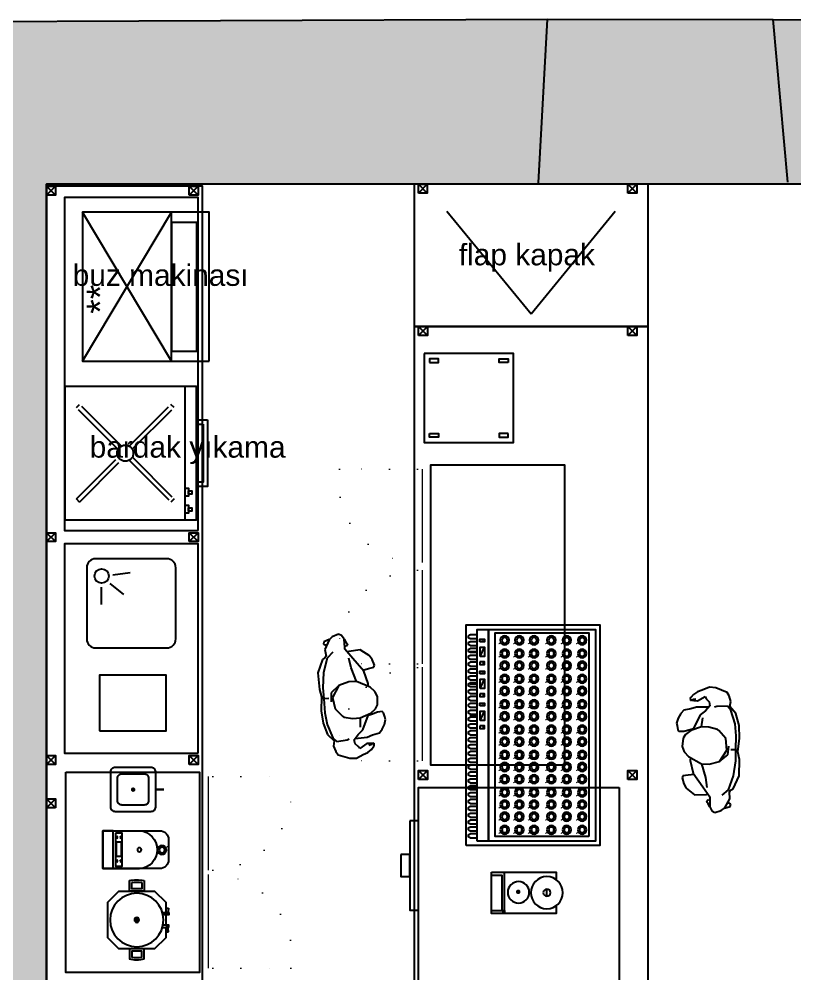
# Model space of a CAD drawing. Header units: centimetres. Extents: x -170347 to -168367, y -82915 to -78980.
# Drawn here: x -169852.7 to -169504.4, y -79790.5 to -79361.8 of the extents above; entities that cross this region are included whole.
import ezdxf

# ---------------------------------------------------------------- set-up
doc = ezdxf.new("R2010")
doc.units = ezdxf.units.CM
doc.header["$LTSCALE"] = 50
doc.linetypes.add('DASHED', pattern=[0.75, 0.5, -0.25])
doc.linetypes.add('DOT', pattern=[0.25, 0, -0.25])
doc.layers.get('0').update_dxf_attribs({"color": 161, "lineweight": 35})
for name, color, linetype in [('-DWG_ANA', 7, 'Continuous'), ('002 Çizgi', 7, 'Continuous'), ('14.022_PLAN_+51.00$0$YPM_DVR_GB 20cm', 56, 'Continuous'), ('GF$0$WALL_SECTION', 1, 'Continuous'), ('Kıtc-002 Çizgi', 7, 'Continuous'), ('Kıtc-006 Yazı 001', 1, 'Continuous'), ('Kıtc-040 Detay', 7, 'Continuous'), ('S2000-002 Çizgi', 7, 'Continuous'), ('wall', 255, 'Continuous')]:
    doc.layers.add(name, color=color, linetype=linetype)
for name, color, linetype, lineweight in [('-DWG_DETAY1', 7, 'Continuous', 9), ('-DWG_DETAY4', 7, 'DOT', 18), ('ARK_AHŞAP', 45, 'Continuous', 15), ('gp_notlar', 6, 'Continuous', 35), ('HATCH DOSEME', 8, 'Continuous', 20), ('tefriş', 45, 'Continuous', 18)]:
    doc.layers.add(name, color=color, linetype=linetype, lineweight=lineweight)
doc.styles.get("Standard").update_dxf_attribs({"font": 'arial.ttf'})

# ---------------------------------------------------------------- blocks, each defined once
blk = doc.blocks.new('A$C14D17327')
at = {"layer": 'Kıtc-002 Çizgi', "color": 1, "elevation": 0}
blk.add_lwpolyline([(0, 4), (4, 4), (4, 0), (0, 0)], close=True, dxfattribs=at)
for points in [[(0, 4), (4, 0)], [(0, 0), (4, 4)]]:
    blk.add_lwpolyline(points, dxfattribs=at)
blk = doc.blocks.new('cfcfcfcfc')
for p, q in [((220719.73, -32186.97), (220720.27, -32185.76)), ((220719.9, -32187.92), (220726.13, -32185.4)), ((220720.27, -32185.76), (220725.95, -32182.87)), ((220725.95, -32182.87), (220733.39, -32182.48)), ((220726.13, -32185.4), (220732.82, -32184.14)), ((220732.82, -32184.14), (220737.82, -32183.94)), ((220733.39, -32182.48), (220736.78, -32182.96)), ((220736.78, -32182.96), (220742.96, -32181.97)), ((220737.82, -32183.94), (220736.78, -32182.96)), ((220737.82, -32183.94), (220744.06, -32183.48)), ((220738.01, -32186.09), (220737.82, -32183.94)), ((220742.96, -32181.97), (220748.54, -32182.02)), ((220744.06, -32183.48), (220749.41, -32183.76)), ((220748.54, -32182.02), (220753.96, -32183.21)), ((220749.41, -32183.76), (220755.68, -32185.37)), ((220753.96, -32183.21), (220757.21, -32185.81)), ((220755.68, -32185.37), (220757.54, -32186.92)), ((220757.21, -32185.81), (220759.54, -32185.27)), ((220759.54, -32185.27), (220762.03, -32185.97)), ((220762.03, -32185.97), (220763.6, -32186.72)), ((220710.72, -32191.49), (220711.86, -32189.91)), ((220711.76, -32190.05), (220712.42, -32187.41)), ((220711.86, -32189.91), (220715.91, -32187.4)), ((220712.42, -32187.41), (220713.48, -32187.12)), ((220713.48, -32187.12), (220713.95, -32187.65)), ((220713.95, -32187.65), (220713.87, -32188.64)), ((220715.91, -32187.4), (220719.01, -32187.54)), ((220717.66, -32190.89), (220719.9, -32187.92)), ((220719.01, -32187.54), (220719.73, -32186.97)), ((220732.82, -32191.37), (220735.63, -32187.55)), ((220732.82, -32191.37), (220737.74, -32187.9)), ((220735.63, -32187.55), (220739.53, -32186.9)), ((220737.74, -32187.9), (220743.03, -32188.23)), ((220743.03, -32188.23), (220746.69, -32191.13)), ((220757.54, -32186.92), (220757.57, -32191.65)), ((220763.6, -32186.72), (220765.87, -32191.71)), ((220710.04, -32194.43), (220710.72, -32191.49)), ((220710.72, -32195.72), (220710.04, -32194.43)), ((220731.79, -32196.08), (220732.82, -32191.37)), ((220746.69, -32191.13), (220747.21, -32191.69)), ((220747.21, -32191.69), (220748.4, -32195.57)), ((220757.57, -32191.65), (220757.22, -32192.69)), ((220765.87, -32191.71), (220766.29, -32194.64)), ((220712.55, -32196.65), (220710.72, -32195.72)), ((220716.24, -32196.41), (220712.55, -32196.65)), ((220712.55, -32196.65), (220713.95, -32197.3)), ((220713.95, -32197.3), (220715.1, -32198.01)), ((220715.1, -32198.01), (220715.89, -32197.13)), ((220715.89, -32197.13), (220715.25, -32196.46)), ((220717.13, -32196.35), (220716.24, -32196.41)), ((220721.71, -32199.36), (220717.13, -32196.35)), ((220718.27, -32203.17), (220718.29, -32197.97)), ((220718.29, -32197.97), (220718.43, -32197.21)), ((220725.8, -32197.99), (220721.34, -32197.51)), ((220732.12, -32199.48), (220725.8, -32197.99)), ((220732.12, -32199.48), (220731.79, -32196.08)), ((220748.63, -32198.89), (220747.18, -32203.81)), ((220748.4, -32195.57), (220748.63, -32198.89)), ((220748.63, -32198.89), (220752.64, -32198.19)), ((220755.84, -32196.85), (220754.1, -32199.32)), ((220758, -32194.72), (220755.84, -32196.85)), ((220757.37, -32195.35), (220757.51, -32198.02)), ((220757.51, -32198.02), (220757.57, -32200.7)), ((220759.79, -32195.03), (220758, -32194.72)), ((220761.12, -32196.22), (220759.79, -32195.03)), ((220760.41, -32200.14), (220762.16, -32196.71)), ((220762.16, -32196.71), (220761.12, -32196.22)), ((220765.03, -32197.92), (220764.41, -32200.08)), ((220766.29, -32194.64), (220765.03, -32197.92)), ((220719.53, -32204.62), (220718.27, -32203.17)), ((220728.05, -32203.45), (220721.71, -32199.36)), ((220727.48, -32203.09), (220727.17, -32205.71)), ((220735.6, -32205.2), (220732.12, -32199.48)), ((220747.99, -32202.58), (220747.52, -32202.65)), ((220747.73, -32204.04), (220747.99, -32202.58)), ((220754.1, -32199.32), (220747.99, -32202.58)), ((220757.57, -32200.7), (220756.86, -32203.33)), ((220760.56, -32201.83), (220760.41, -32200.14)), ((220760.79, -32202.66), (220760.56, -32201.83)), ((220760.68, -32203.4), (220760.79, -32203.02)), ((220760.79, -32203.02), (220761.2, -32201.95)), ((220761.2, -32201.95), (220761.39, -32200.94)), ((220762.05, -32203.07), (220761.57, -32203.4)), ((220763.35, -32201.83), (220762.05, -32203.07)), ((220764.41, -32200.08), (220763.35, -32201.83)), ((220721.43, -32206.8), (220719.53, -32204.62)), ((220723.43, -32207.88), (220721.43, -32206.8)), ((220727.17, -32205.71), (220726.94, -32208.16)), ((220733.77, -32204.54), (220728.05, -32203.45)), ((220735.09, -32204.35), (220733.77, -32204.54)), ((220737.75, -32207.08), (220735.6, -32205.2)), ((220740.21, -32207.84), (220737.75, -32207.08)), ((220743.91, -32207.34), (220740.21, -32207.84)), ((220745.57, -32206.15), (220743.91, -32207.34)), ((220747.18, -32203.81), (220745.57, -32206.15)), ((220747.09, -32206.86), (220747.73, -32204.04)), ((220747.11, -32209.07), (220747.09, -32206.86)), ((220756.39, -32206.48), (220754.96, -32207.88)), ((220756.86, -32203.33), (220756.39, -32206.48)), ((220761.57, -32203.4), (220760.68, -32203.4)), ((220726.08, -32208.45), (220723.43, -32207.88)), ((220726.94, -32208.16), (220726.08, -32208.45)), ((220747.74, -32209.48), (220747.11, -32209.07)), ((220749.72, -32209.8), (220747.74, -32209.48)), ((220750.82, -32210.02), (220749.72, -32209.8)), ((220752.98, -32209.19), (220750.82, -32210.02)), ((220754.96, -32207.88), (220752.98, -32209.19))]:
    blk.add_line(p, q)
blk = doc.blocks.new('ghg')
at = {"layer": 'HATCH DOSEME'}
h = blk.add_hatch(dxfattribs=at)
h.set_pattern_fill('ANSI33', color=252, scale=2, style=0)
h.set_pattern_definition([(45, (13808.468, 1662.455), (-8.9802561, 8.9802561), []), (45, (13817.448, 1662.455), (-8.9802561, 8.9802561), [6.35, -3.175])])
h.paths.add_polyline_path([(-173688.59, -79435.97), (-173703.41, -79435.97), (-173703.41, -79450.97), (-173688.59, -79450.97)], flags=17)
edge = h.paths.add_edge_path()
edge.add_line((-173598.21, -79363), (-173447.7, -79362.76))
edge.add_line((-173447.7, -79362.76), (-173447.59, -79429.17))
edge.add_line((-173447.59, -79429.17), (-173608.59, -79429.17))
edge.add_line((-173608.59, -79429.17), (-173608.59, -79654.17))
edge.add_line((-173608.59, -79654.17), (-173688.59, -79654.17))
edge.add_line((-173688.59, -79654.17), (-173688.59, -79435.97))
edge.add_line((-173688.59, -79435.97), (-174228.41, -79435.97))
edge.add_line((-174228.41, -79435.97), (-174228.41, -80119.95))
edge.add_line((-174228.41, -80119.95), (-174244.35, -80120.13))
edge.add_line((-174244.35, -80120.13), (-174244.27, -80130.1))
edge.add_line((-174244.27, -80130.1), (-174281.27, -80130.39))
edge.add_line((-174281.27, -80130.39), (-174281.35, -80120.4))
edge.add_line((-174281.35, -80120.4), (-174299.85, -80120.53))
edge.add_line((-174299.85, -80120.53), (-174299.81, -80125.05))
edge.add_line((-174299.81, -80125.05), (-174302.84, -80125.07))
edge.add_line((-174302.84, -80125.07), (-174302.85, -80123.91))
edge.add_arc((-174302.98, -80123.88), 0.137, 346.9212, 501.7139)
edge.add_arc((-174305.75, -80121.69), 3.4, 204.2671, 321.7139, ccw=False)
edge.add_line((-174308.85, -80123.08), (-174310.35, -80123.09))
edge.add_arc((-174311.83, -80124.15), 1.83, 35.6871, 123.1606)
edge.add_line((-174312.83, -80122.62), (-174312.85, -80120.62))
edge.add_line((-174312.85, -80120.62), (-174317.85, -80120.49))
edge.add_line((-174317.85, -80120.49), (-174317.51, -80107.5))
edge.add_line((-174317.51, -80107.5), (-174312.51, -80107.63))
edge.add_line((-174312.51, -80107.63), (-174312.52, -80101.69))
edge.add_line((-174312.52, -80101.69), (-174304.4, -80101.67))
edge.add_line((-174304.4, -80101.67), (-174304.54, -80046.58))
edge.add_line((-174304.54, -80046.58), (-174295.54, -80046.56))
edge.add_line((-174295.54, -80046.56), (-174295.82, -79934.45))
edge.add_line((-174295.82, -79934.45), (-174270.82, -79934.39))
edge.add_line((-174270.82, -79934.39), (-174271.18, -79789.79))
edge.add_line((-174271.18, -79789.79), (-174296.18, -79789.85))
edge.add_line((-174296.18, -79789.85), (-174297.33, -79362.97))
edge.add_line((-174297.33, -79362.97), (-174003.49, -79361.79))
edge.add_line((-174003.49, -79361.79), (-173902.25, -79361.98))
edge.add_line((-173902.25, -79361.98), (-173598.21, -79363))
at = {"layer": 'GF$0$WALL_SECTION'}
for p, q in [((-174007.59, -79435.36), (-174003.49, -79361.79)), ((-173895.67, -79435.06), (-173902.25, -79361.98))]:
    blk.add_line(p, q, dxfattribs=at)
for points in [[(-173447.59, -79429.17), (-173608.59, -79429.17), (-173608.59, -79654.17), (-173688.59, -79654.17), (-173688.59, -79435.97), (-174228.41, -79435.97), (-174228.41, -80119.95)], [(-174270.82, -79934.39), (-174271.18, -79789.79), (-174296.18, -79789.85), (-174297.33, -79362.97), (-174297.33, -79362.97), (-174003.49, -79361.79), (-173902.25, -79361.98), (-173598.21, -79363)]]:
    blk.add_lwpolyline(points, dxfattribs=at)
blk = doc.blocks.new('A$C1C4536AD')
at = {"layer": 'Kıtc-002 Çizgi'}
for points in [[(0, 29), (0, 0), (18.5, 0)], [(3.39, 29), (0, 29), (0, 26.84)], [(18.5, 26.95), (18.5, 29), (15.2, 29)], [(18.5, 0), (18.5, 29)], [(7.82, 24.81), (10.92, 24.88)], [(0, 5.79), (18.5, 5.79)], [(1.26, 0), (1.26, 4.77), (16.97, 4.77), (16.97, 0)]]:
    blk.add_lwpolyline(points, dxfattribs=at)
at = {"layer": 'Kıtc-002 Çizgi', "const_width": 1}
blk.add_lwpolyline([(9.18, 12.02, 1), (10.18, 12.02, 1)], format="xyb", close=True, dxfattribs=at)
at = {"layer": 'Kıtc-002 Çizgi'}
blk.add_lwpolyline([(0.33, 5.24), (1.35, 5.24), (1.35, 5.79), (0.33, 5.79)], close=True, dxfattribs=at)
for centre, radius in [((9.3, 24.88), 7.2), ((9.3, 24.88), 1.6), ((9.43, 12.15), 4.82)]:
    blk.add_circle(centre, radius, dxfattribs=at)
blk = doc.blocks.new('A$C30F503A4')
at = {"layer": 'Kıtc-002 Çizgi'}
for p, q in [((56.05, 6.26), (60.38, 8.18)), ((70.42, 6.26), (74.75, 8.18)), ((84.79, 6.26), (89.12, 8.18))]:
    blk.add_line(p, q, dxfattribs=at)
for points in [[(0, 0), (99, 0), (99, 60), (0, 60)], [(2, 10), (97, 10), (97, 58), (2, 58)], [(4, 55), (4, 13), (95.5, 13), (95.5, 55)], [(2, 5), (97, 5), (97, 10), (2, 10)], [(53.76, 6.14), (52.58, 6.14), (52.58, 8.24), (53.76, 8.24)], [(56.05, 6.26), (60.38, 6.26), (60.38, 8.18), (56.05, 8.18)], [(62.67, 6.14), (63.84, 6.14), (63.84, 8.24), (62.67, 8.24)], [(68.13, 6.14), (66.95, 6.14), (66.95, 8.24), (68.13, 8.24)], [(70.42, 6.26), (74.75, 6.26), (74.75, 8.18), (70.42, 8.18)], [(77.04, 6.14), (78.21, 6.14), (78.21, 8.24), (77.04, 8.24)], [(82.5, 6.14), (81.32, 6.14), (81.32, 8.24), (82.5, 8.24)], [(84.79, 6.26), (89.12, 6.26), (89.12, 8.18), (84.79, 8.18)], [(91.41, 6.14), (92.58, 6.14), (92.58, 8.24), (91.41, 8.24)]]:
    blk.add_lwpolyline(points, close=True, dxfattribs=at)
for points, const_width in [([(5.94, 50.33), (5.36, 49.38)], 0.5), ([(11.88, 50.33), (11.3, 49.38)], 0.5), ([(17.32, 50.33), (16.74, 49.38)], 0.5), ([(22.77, 50.33), (22.18, 49.38)], 0.5), ([(28.7, 50.33), (28.12, 49.38)], 0.5), ([(34.15, 50.33), (33.57, 49.38)], 0.5), ([(39.59, 50.33), (39.01, 49.38)], 0.5), ([(45.53, 50.33), (44.95, 49.38)], 0.5), ([(50.97, 50.33), (50.39, 49.38)], 0.5), ([(56.91, 50.33), (56.33, 49.38)], 0.5), ([(62.36, 50.33), (61.77, 49.38)], 0.5), ([(68.29, 50.33), (67.71, 49.38)], 0.5), ([(73.74, 50.33), (73.16, 49.38)], 0.5), ([(79.68, 50.33), (79.09, 49.38)], 0.5), ([(85.12, 50.33), (84.54, 49.38)], 0.5), ([(91.06, 50.33), (90.48, 49.38)], 0.5), ([(5.94, 43.43), (5.36, 42.49)], 0.5), ([(11.88, 43.43), (11.3, 42.49)], 0.5), ([(17.32, 43.43), (16.74, 42.49)], 0.5), ([(22.77, 43.43), (22.18, 42.49)], 0.5), ([(28.7, 43.43), (28.12, 42.49)], 0.5), ([(34.15, 43.43), (33.57, 42.49)], 0.5), ([(39.59, 43.43), (39.01, 42.49)], 0.5), ([(45.53, 43.43), (44.95, 42.49)], 0.5), ([(50.97, 43.43), (50.39, 42.49)], 0.5), ([(56.91, 43.43), (56.33, 42.49)], 0.5), ([(62.36, 43.43), (61.77, 42.49)], 0.5), ([(68.29, 43.43), (67.71, 42.49)], 0.5), ([(73.74, 43.43), (73.16, 42.49)], 0.5), ([(79.68, 43.43), (79.09, 42.49)], 0.5), ([(85.12, 43.43), (84.54, 42.49)], 0.5), ([(91.06, 43.43), (90.48, 42.49)], 0.5), ([(5.94, 36.51), (5.36, 35.56)], 0.5), ([(11.88, 36.51), (11.3, 35.56)], 0.5), ([(17.32, 36.51), (16.74, 35.56)], 0.5), ([(22.77, 36.51), (22.18, 35.56)], 0.5), ([(28.7, 36.51), (28.12, 35.56)], 0.5), ([(34.15, 36.51), (33.57, 35.56)], 0.5), ([(39.59, 36.51), (39.01, 35.56)], 0.5), ([(45.53, 36.51), (44.95, 35.56)], 0.5), ([(50.97, 36.51), (50.39, 35.56)], 0.5), ([(56.91, 36.51), (56.33, 35.56)], 0.5), ([(62.36, 36.51), (61.77, 35.56)], 0.5), ([(68.29, 36.51), (67.71, 35.56)], 0.5), ([(73.74, 36.51), (73.16, 35.56)], 0.5), ([(79.68, 36.51), (79.09, 35.56)], 0.5), ([(85.12, 36.51), (84.54, 35.56)], 0.5), ([(91.06, 36.51), (90.48, 35.56)], 0.5), ([(5.94, 28.73), (5.36, 27.78)], 0.5), ([(11.88, 28.73), (11.3, 27.78)], 0.5), ([(17.32, 28.73), (16.74, 27.78)], 0.5), ([(22.77, 28.73), (22.18, 27.78)], 0.5), ([(28.7, 28.73), (28.12, 27.78)], 0.5), ([(34.15, 28.73), (33.57, 27.78)], 0.5), ([(39.59, 28.73), (39.01, 27.78)], 0.5), ([(45.53, 28.73), (44.95, 27.78)], 0.5), ([(50.97, 28.73), (50.39, 27.78)], 0.5), ([(56.91, 28.73), (56.33, 27.78)], 0.5), ([(62.36, 28.73), (61.77, 27.78)], 0.5), ([(68.29, 28.73), (67.71, 27.78)], 0.5), ([(73.74, 28.73), (73.16, 27.78)], 0.5), ([(79.68, 28.73), (79.09, 27.78)], 0.5), ([(85.12, 28.73), (84.54, 27.78)], 0.5), ([(91.06, 28.73), (90.48, 27.78)], 0.5), ([(5.94, 22.14), (5.36, 21.19)], 0.5), ([(11.88, 22.14), (11.3, 21.19)], 0.5), ([(17.32, 22.14), (16.74, 21.19)], 0.5), ([(22.77, 22.14), (22.18, 21.19)], 0.5), ([(28.7, 22.14), (28.12, 21.19)], 0.5), ([(34.15, 22.14), (33.57, 21.19)], 0.5), ([(39.59, 22.14), (39.01, 21.19)], 0.5), ([(45.53, 22.14), (44.95, 21.19)], 0.5), ([(50.97, 22.14), (50.39, 21.19)], 0.5), ([(56.91, 22.14), (56.33, 21.19)], 0.5), ([(62.36, 22.14), (61.77, 21.19)], 0.5), ([(68.29, 22.14), (67.71, 21.19)], 0.5), ([(73.74, 22.14), (73.16, 21.19)], 0.5), ([(79.68, 22.14), (79.09, 21.19)], 0.5), ([(85.12, 22.14), (84.54, 21.19)], 0.5), ([(91.06, 22.14), (90.48, 21.19)], 0.5), ([(5.94, 15.54), (5.36, 14.59)], 0.5), ([(11.88, 15.54), (11.3, 14.59)], 0.5), ([(17.32, 15.54), (16.74, 14.59)], 0.5), ([(22.77, 15.54), (22.18, 14.59)], 0.5), ([(28.7, 15.54), (28.12, 14.59)], 0.5), ([(34.15, 15.54), (33.57, 14.59)], 0.5), ([(39.59, 15.54), (39.01, 14.59)], 0.5), ([(45.53, 15.54), (44.95, 14.59)], 0.5), ([(50.97, 15.54), (50.39, 14.59)], 0.5), ([(56.91, 15.54), (56.33, 14.59)], 0.5), ([(62.36, 15.54), (61.77, 14.59)], 0.5), ([(68.29, 15.54), (67.71, 14.59)], 0.5), ([(73.74, 15.54), (73.16, 14.59)], 0.5), ([(79.68, 15.54), (79.09, 14.59)], 0.5), ([(85.12, 15.54), (84.54, 14.59)], 0.5), ([(91.06, 15.54), (90.48, 14.59)], 0.5), ([(53.76, 7.5), (52.58, 7.5)], 0.5), ([(58.24, 5), (58.24, 1.5)], 1), ([(62.67, 7.5), (63.84, 7.5)], 0.5), ([(68.13, 7.5), (66.95, 7.5)], 0.5), ([(72.61, 5), (72.61, 1.5)], 1), ([(77.04, 7.5), (78.21, 7.5)], 0.5), ([(82.5, 7.5), (81.32, 7.5)], 0.5), ([(86.98, 5), (86.98, 1.5)], 1), ([(91.41, 7.5), (92.58, 7.5)], 0.5)]:
    blk.add_lwpolyline(points, dxfattribs=dict(at, const_width=const_width))
for points in [[(3.49, 1.85), (3.49, 5)], [(5.16, 5), (5.16, 1.85)], [(6.57, 1.85), (6.57, 5)], [(8.25, 5), (8.25, 1.85)], [(9.66, 1.85), (9.66, 5)], [(11.33, 5), (11.33, 1.85)], [(11.33, 5), (11.33, 1.85)], [(12.74, 1.85), (12.74, 5)], [(14.41, 5), (14.41, 1.85)], [(15.82, 1.85), (15.82, 5)], [(17.5, 5), (17.5, 1.85)], [(18.91, 1.85), (18.91, 5)], [(20.58, 5), (20.58, 1.85)], [(20.58, 5), (20.58, 1.85)], [(21.99, 1.85), (21.99, 5)], [(23.67, 5), (23.67, 1.85)], [(25.07, 1.85), (25.07, 5)], [(26.75, 5), (26.75, 1.85)], [(28.16, 1.85), (28.16, 5)], [(29.83, 5), (29.83, 1.85)], [(29.83, 5), (29.83, 1.85)], [(31.24, 1.85), (31.24, 5)], [(32.92, 5), (32.92, 1.85)], [(34.33, 1.85), (34.33, 5)], [(36, 5), (36, 1.85)], [(37.41, 1.85), (37.41, 5)], [(39.08, 5), (39.08, 1.85)], [(39.08, 5), (39.08, 1.85)], [(40.49, 1.85), (40.49, 5)], [(42.17, 5), (42.17, 1.85)], [(43.58, 1.85), (43.58, 5)], [(45.25, 5), (45.25, 1.85)], [(46.66, 1.85), (46.66, 5)], [(48.33, 5), (48.33, 1.85)], [(48.33, 5), (48.33, 1.85)], [(49.74, 1.85), (49.74, 5)], [(51.42, 5), (51.42, 1.85)], [(52.83, 1.85), (52.83, 5)], [(54.5, 5), (54.5, 1.85)], [(55.91, 1.85), (55.91, 5)], [(57.59, 5), (57.59, 1.85)], [(58.17, 5), (58.17, 1.85)], [(58.63, 5), (58.63, 1.85)], [(59, 1.85), (59, 5)], [(60.67, 5), (60.67, 1.85)], [(62.08, 1.85), (62.08, 5)], [(63.75, 5), (63.75, 1.85)], [(65.16, 1.85), (65.16, 5)], [(66.84, 5), (66.84, 1.85)], [(68.25, 1.85), (68.25, 5)], [(69.92, 5), (69.92, 1.85)], [(71.33, 1.85), (71.33, 5)], [(72.53, 5), (72.53, 1.85)], [(73, 5), (73, 1.85)], [(74.41, 1.85), (74.41, 5)], [(76.09, 5), (76.09, 1.85)], [(77.5, 1.85), (77.5, 5)], [(79.17, 5), (79.17, 1.85)], [(80.58, 1.85), (80.58, 5)], [(82.26, 5), (82.26, 1.85)], [(83.66, 1.85), (83.66, 5)], [(85.34, 5), (85.34, 1.85)], [(86.75, 1.85), (86.75, 5)], [(86.9, 5), (86.9, 1.85)], [(88.42, 5), (88.42, 1.85)], [(89.83, 1.85), (89.83, 5)], [(91.51, 5), (91.51, 1.85)], [(92.92, 1.85), (92.92, 5)], [(94.59, 5), (94.59, 1.85)]]:
    blk.add_lwpolyline(points, dxfattribs=at)
for centre, radius in [((7.01, 52.07), 1.98), ((7.01, 52.07), 1.24), ((12.95, 52.07), 1.98), ((12.95, 52.07), 1.24), ((18.39, 52.07), 1.98), ((18.39, 52.07), 1.24), ((23.83, 52.07), 1.98), ((23.83, 52.07), 1.24), ((29.77, 52.07), 1.98), ((29.77, 52.07), 1.24), ((35.22, 52.07), 1.98), ((35.22, 52.07), 1.24), ((40.66, 52.07), 1.98), ((40.66, 52.07), 1.24), ((46.6, 52.07), 1.98), ((46.6, 52.07), 1.24), ((52.04, 52.07), 1.98), ((52.04, 52.07), 1.24), ((57.98, 52.07), 1.98), ((57.98, 52.07), 1.24), ((63.42, 52.07), 1.98), ((63.42, 52.07), 1.24), ((69.36, 52.07), 1.98), ((69.36, 52.07), 1.24), ((74.81, 52.07), 1.98), ((74.81, 52.07), 1.24), ((80.74, 52.07), 1.98), ((80.74, 52.07), 1.24), ((86.19, 52.07), 1.98), ((86.19, 52.07), 1.24), ((92.13, 52.07), 1.98), ((92.13, 52.07), 1.24), ((7.01, 45.17), 1.98), ((7.01, 45.17), 1.24), ((12.95, 45.17), 1.98), ((12.95, 45.17), 1.24), ((18.39, 45.17), 1.98), ((18.39, 45.17), 1.24), ((23.83, 45.17), 1.98), ((23.83, 45.17), 1.24), ((29.77, 45.17), 1.98), ((29.77, 45.17), 1.24), ((35.22, 45.17), 1.98), ((35.22, 45.17), 1.24), ((40.66, 45.17), 1.98), ((40.66, 45.17), 1.24), ((46.6, 45.17), 1.98), ((46.6, 45.17), 1.24), ((52.04, 45.17), 1.98), ((52.04, 45.17), 1.24), ((57.98, 45.17), 1.98), ((57.98, 45.17), 1.24), ((63.42, 45.17), 1.98), ((63.42, 45.17), 1.24), ((69.36, 45.17), 1.98), ((69.36, 45.17), 1.24), ((74.81, 45.17), 1.98), ((74.81, 45.17), 1.24), ((80.74, 45.17), 1.98), ((80.74, 45.17), 1.24), ((86.19, 45.17), 1.98), ((86.19, 45.17), 1.24), ((92.13, 45.17), 1.98), ((92.13, 45.17), 1.24), ((7.01, 38.25), 1.98), ((7.01, 38.25), 1.24), ((12.95, 38.25), 1.98), ((12.95, 38.25), 1.24), ((18.39, 38.25), 1.98), ((18.39, 38.25), 1.24), ((23.83, 38.25), 1.98), ((23.83, 38.25), 1.24), ((29.77, 38.25), 1.98), ((29.77, 38.25), 1.24), ((35.22, 38.25), 1.98), ((35.22, 38.25), 1.24), ((40.66, 38.25), 1.98), ((40.66, 38.25), 1.24), ((46.6, 38.25), 1.98), ((46.6, 38.25), 1.24), ((52.04, 38.25), 1.98), ((52.04, 38.25), 1.24), ((57.98, 38.25), 1.98), ((57.98, 38.25), 1.24), ((63.42, 38.25), 1.98), ((63.42, 38.25), 1.24), ((69.36, 38.25), 1.98), ((69.36, 38.25), 1.24), ((74.81, 38.25), 1.98), ((74.81, 38.25), 1.24), ((80.74, 38.25), 1.98), ((80.74, 38.25), 1.24), ((86.19, 38.25), 1.98), ((86.19, 38.25), 1.24), ((92.13, 38.25), 1.98), ((92.13, 38.25), 1.24), ((7.01, 30.47), 1.98), ((7.01, 30.47), 1.24), ((12.95, 30.47), 1.98), ((12.95, 30.47), 1.24), ((18.39, 30.47), 1.98), ((18.39, 30.47), 1.24), ((23.83, 30.47), 1.98), ((23.83, 30.47), 1.24), ((29.77, 30.47), 1.98), ((29.77, 30.47), 1.24), ((35.22, 30.47), 1.98), ((35.22, 30.47), 1.24), ((40.66, 30.47), 1.98), ((40.66, 30.47), 1.24), ((46.6, 30.47), 1.98), ((46.6, 30.47), 1.24), ((52.04, 30.47), 1.98), ((52.04, 30.47), 1.24), ((57.98, 30.47), 1.98), ((57.98, 30.47), 1.24), ((63.42, 30.47), 1.98), ((63.42, 30.47), 1.24), ((69.36, 30.47), 1.98), ((69.36, 30.47), 1.24), ((74.81, 30.47), 1.98), ((74.81, 30.47), 1.24), ((80.74, 30.47), 1.98), ((80.74, 30.47), 1.24), ((86.19, 30.47), 1.98), ((86.19, 30.47), 1.24), ((92.13, 30.47), 1.98), ((92.13, 30.47), 1.24), ((7.01, 23.88), 1.98), ((12.95, 23.88), 1.98), ((18.39, 23.88), 1.98), ((23.83, 23.88), 1.98), ((29.77, 23.88), 1.98), ((35.22, 23.88), 1.98), ((40.66, 23.88), 1.98), ((46.6, 23.88), 1.98), ((52.04, 23.88), 1.98), ((57.98, 23.88), 1.98), ((63.42, 23.88), 1.98), ((69.36, 23.88), 1.98), ((74.81, 23.88), 1.98), ((80.74, 23.88), 1.98), ((86.19, 23.88), 1.98), ((92.13, 23.88), 1.98), ((7.01, 23.88), 1.24), ((12.95, 23.88), 1.24), ((18.39, 23.88), 1.24), ((23.83, 23.88), 1.24), ((29.77, 23.88), 1.24), ((35.22, 23.88), 1.24), ((40.66, 23.88), 1.24), ((46.6, 23.88), 1.24), ((52.04, 23.88), 1.24), ((57.98, 23.88), 1.24), ((63.42, 23.88), 1.24), ((69.36, 23.88), 1.24), ((74.81, 23.88), 1.24), ((80.74, 23.88), 1.24), ((86.19, 23.88), 1.24), ((92.13, 23.88), 1.24), ((7.01, 17.28), 1.98), ((7.01, 17.28), 1.24), ((12.95, 17.28), 1.98), ((12.95, 17.28), 1.24), ((18.39, 17.28), 1.98), ((18.39, 17.28), 1.24), ((23.83, 17.28), 1.98), ((23.83, 17.28), 1.24), ((29.77, 17.28), 1.98), ((29.77, 17.28), 1.24), ((35.22, 17.28), 1.98), ((35.22, 17.28), 1.24), ((40.66, 17.28), 1.98), ((40.66, 17.28), 1.24), ((46.6, 17.28), 1.98), ((46.6, 17.28), 1.24), ((52.04, 17.28), 1.98), ((52.04, 17.28), 1.24), ((57.98, 17.28), 1.98), ((57.98, 17.28), 1.24), ((63.42, 17.28), 1.98), ((63.42, 17.28), 1.24), ((69.36, 17.28), 1.98), ((69.36, 17.28), 1.24), ((74.81, 17.28), 1.98), ((74.81, 17.28), 1.24), ((80.74, 17.28), 1.98), ((80.74, 17.28), 1.24), ((86.19, 17.28), 1.98), ((86.19, 17.28), 1.24), ((92.13, 17.28), 1.98), ((92.13, 17.28), 1.24)]:
    blk.add_circle(centre, radius, dxfattribs=at)
for centre in [(4.33, 1.85), (7.41, 1.85), (10.49, 1.85), (10.49, 1.85), (13.58, 1.85), (16.66, 1.85), (19.74, 1.85), (19.74, 1.85), (22.83, 1.85), (25.91, 1.85), (29, 1.85), (29, 1.85), (32.08, 1.85), (35.16, 1.85), (38.25, 1.85), (38.25, 1.85), (41.33, 1.85), (44.41, 1.85), (47.5, 1.85), (47.5, 1.85), (50.58, 1.85), (53.66, 1.85), (56.75, 1.85), (59.83, 1.85), (62.92, 1.85), (66, 1.85), (69.08, 1.85), (72.17, 1.85), (75.25, 1.85), (78.33, 1.85), (81.42, 1.85), (84.5, 1.85), (87.59, 1.85), (90.67, 1.85), (93.75, 1.85)]:
    blk.add_arc(centre, 0.837, 180, 0, dxfattribs=at)
blk = doc.blocks.new('A$C470016F2')
at = {"layer": 'Kıtc-002 Çizgi'}
for points in [[(25, 8), (15, 8), (15, 4), (25, 4)], [(40, 4), (0, 4), (0, 0), (40, 0)]]:
    blk.add_lwpolyline(points, close=True, dxfattribs=at)
blk = doc.blocks.new('A$C72A034B9')
at = {"layer": 'Kıtc-002 Çizgi'}
for p, q in [((11.66, 32.76, 0), (19.47, 33.87, 0)), ((6.52, 27.29, 0), (6.52, 19.4, 0)), ((10.43, 28.95, 0), (16.53, 23.94, 0))]:
    blk.add_line(p, q, dxfattribs=at)
at = {"layer": 'Kıtc-002 Çizgi', "elevation": 0}
blk.add_lwpolyline([(4, 0), (36, 0, 0.414214), (40, 4), (40, 36, 0.414214), (36, 40), (4, 40, 0.414214), (0, 36), (0, 4, 0.414214)], format="xyb", close=True, dxfattribs=at)
at = {"layer": 'Kıtc-002 Çizgi'}
blk.add_circle((6.71, 32.26, 0), 3.19, dxfattribs=at)
blk = doc.blocks.new('A$C139E487F')
at = {"layer": '002 Çizgi'}
h = blk.add_hatch(color=256, dxfattribs=at)
edge = h.paths.add_edge_path()
edge.add_arc((18, 14.42), 1.06, 0, 360)
for points in [[(21.4, 1.42), (26, 1.42), (31, 6.42), (31, 22.42), (26, 27.42), (10, 27.42), (5, 22.42), (5, 6.42), (10, 1.42), (14.6, 1.42)], [(0.34, 11.14), (5, 11.14), (5, 17.71), (0.34, 17.71)], [(35.66, 11.14), (31, 11.14), (31, 17.71), (35.66, 17.71)], [(1.18, 12.14), (4, 12.14), (4, 16.71), (1.18, 16.71)], [(34.82, 12.14), (32, 12.14), (32, 16.71), (34.82, 16.71)], [(15.69, 1.42), (20.31, 1.42)]]:
    blk.add_lwpolyline(points, dxfattribs=at)
for radius in [12, 1.06]:
    blk.add_circle((18, 14.42), radius, dxfattribs=at)
for centre, radius, start, end in [((16, 14.42), 16, 168.1479, 191.8521), ((20, 14.42), 16, 348.1479, 11.8521), ((16, 14.42), 15, 171.2333, 188.7667), ((20, 14.42), 15, 351.2333, 8.7667)]:
    blk.add_arc(centre, radius, start, end, dxfattribs=at)
at = {"layer": 'Kıtc-002 Çizgi'}
for points in [[(12.67, 0.2), (15.33, 0.41), (15.33, 1.04), (12.67, 1.25)], [(23.33, 0.2), (20.67, 0.41), (20.67, 1.04), (23.33, 1.25)]]:
    blk.add_lwpolyline(points, close=True, dxfattribs=at)
for points in [[(14.6, 2.92), (14.6, 1.09)], [(14.6, 0), (15.69, 0), (15.69, 2.69)], [(14.6, 0.35), (14.6, 0)], [(21.4, 0), (20.31, 0), (20.31, 2.69)], [(21.4, 2.92), (21.4, 1.09)], [(21.4, 0.35), (21.4, 0)]]:
    blk.add_lwpolyline(points, dxfattribs=at)
blk = doc.blocks.new('A$C0D0247C1')
at = {"layer": 'Kıtc-002 Çizgi'}
for points in [[(2, 0), (18, 0, 0.414214), (20, 2), (20, 18, 0.414214), (18, 20), (2, 20, 0.414214), (0, 18), (0, 2, 0.414214)], [(5, 3), (15, 3, 0.414214), (17, 5), (17, 15, 0.414214), (15, 17), (5, 17, 0.414214), (3, 15), (3, 5, 0.414214)]]:
    blk.add_lwpolyline(points, format="xyb", close=True, dxfattribs=at)
at = {"layer": 'Kıtc-002 Çizgi', "const_width": 1}
blk.add_lwpolyline([(9.53, 10.08, 1), (10.53, 10.08, 1)], format="xyb", close=True, dxfattribs=at)
blk.add_lwpolyline([(20, 10), (23.95, 10)], dxfattribs=at)
blk = doc.blocks.new('A$C64277205')
at = {"layer": '002 Çizgi'}
blk.add_lwpolyline([(4, 0), (13, 0, 0.414214), (17, 4), (17, 29.5), (0, 29.5), (0, 4, 0.414214)], format="xyb", close=True, dxfattribs=at)
for points in [[(0, 29.5), (17, 29.5), (17, 24.89), (0, 24.89)], [(1.08, 23.89), (15.92, 23.89), (15.92, 20.92), (1.08, 20.92)], [(5.15, 23.57), (11.4, 23.57), (11.4, 21.24), (5.15, 21.24)]]:
    blk.add_lwpolyline(points, close=True, dxfattribs=at)
for points in [[(17, 13.14), (17, 24.89), (0, 24.89), (0, 13.14)], [(17, 13.14), (17, 24.89), (17, 24.89), (17, 13.14)]]:
    blk.add_lwpolyline(points, dxfattribs=at)
for centre, radius in [((2.96, 23.23), 0.33), ((2.96, 21.57), 0.33), ((13.6, 23.23), 0.33), ((13.6, 21.57), 0.33), ((8.54, 13.14), 0.901)]:
    blk.add_circle(centre, radius, dxfattribs=at)
blk.add_arc((8.5, 13.65), 8.52, 183.4714, 356.5286, dxfattribs=at)
at = {"layer": 'Kıtc-002 Çizgi', "const_width": 0.5}
blk.add_lwpolyline([(7.59, 1.28), (7.01, 0.34)], dxfattribs=at)
at = {"layer": 'Kıtc-002 Çizgi'}
for radius in [1.98, 1.24]:
    blk.add_circle((8.66, 3.02), radius, dxfattribs=at)
blk = doc.blocks.new('A$C39462D4E')
at = {"layer": '-DWG_ANA', "color": 0}
blk.add_lwpolyline([(0, 90), (60, 90), (60, 0), (0, 0)], close=True, dxfattribs=at)
at = {"layer": '-DWG_DETAY1', "color": 0}
for p, q in [((64, 46), (64, 88)), ((64, 2), (64, 44))]:
    blk.add_line(p, q, dxfattribs=at)
at = {"layer": '-DWG_DETAY4', "color": 0}
for points in [[(66, 88), (101, 88, -0.454885), (66, 46.03, -0.414214)], [(66, 2), (101, 2, 0.454885), (66, 43.97, 0.414214)]]:
    blk.add_lwpolyline(points, format="xyb", dxfattribs=at)
blk = doc.blocks.new('A$C4BA16D23')
at = {"layer": 'S2000-002 Çizgi'}
for points in [[(0, 57), (66.92, 16.91)], [(0, 16.91), (66.92, 57)], [(0, 16.91), (66.92, 16.91)]]:
    blk.add_lwpolyline(points, dxfattribs=at)
for points in [[(0, 0), (66.92, 0), (66.92, 57), (0, 57)], [(4.59, 5.64), (62.33, 5.64), (62.33, 16.91), (4.59, 16.91)]]:
    blk.add_lwpolyline(points, close=True, dxfattribs=at)
blk.add_text('**', height=12, dxfattribs=at).set_placement((21.33, 43.01))
blk = doc.blocks.new('A$C521B02A0')
at = {"layer": 'S2000-002 Çizgi'}
blk.add_line((6.65, 10), (10.64, 10), dxfattribs=at)
for points in [[(0, 64), (0, 10), (60, 10), (60, 64)], [(0, 64), (0, 5), (60, 5), (60, 64)], [(3, 10), (6.65, 10), (6.65, 8.54), (3, 8.54)], [(10.64, 10), (14.29, 10), (14.29, 8.54), (10.64, 8.54)], [(3.97, 8.54), (5.43, 8.54), (5.43, 7.08), (3.97, 7.08)], [(11.61, 8.54), (13.07, 8.54), (13.07, 7.08), (11.61, 7.08)], [(45, 0), (15, 0), (15, 5), (45, 5)], [(43, 2), (17, 2), (17, 5), (43, 5)]]:
    blk.add_lwpolyline(points, close=True, dxfattribs=at)
at = {"layer": 'S2000-002 Çizgi', "linetype": 'DASHED'}
for points in [[(8.08, 57.42), (9.49, 58.84)], [(8.08, 57.42), (26.83, 38.67)], [(9.49, 58.84), (28.24, 40.09)], [(31.86, 40.19), (50.51, 58.84)], [(33.27, 38.77), (51.92, 57.42)], [(50.51, 58.84), (51.92, 57.42)], [(26.73, 35.06), (8.08, 16.41)], [(33.17, 35.16), (51.92, 16.41)], [(28.14, 33.64), (9.49, 15)], [(31.76, 33.74), (50.51, 15)], [(9.49, 15), (8.08, 16.41)], [(50.51, 15), (51.92, 16.41)]]:
    blk.add_lwpolyline(points, dxfattribs=at)
blk.add_circle((30, 36.92), 3.63, dxfattribs=at)
blk = doc.blocks.new('A$C33B67E24')
at = {"layer": '-DWG_ANA', "color": 0}
blk.add_lwpolyline([(101.45, 0), (41.45, 0), (41.45, 135), (101.45, 135)], close=True, dxfattribs=at)
at = {"layer": '-DWG_DETAY1', "color": 0}
for p, q in [((37.45, 133), (37.45, 91)), ((37.45, 87.6), (37.45, 45.6)), ((37.45, 44), (37.45, 2))]:
    blk.add_line(p, q, dxfattribs=at)
at = {"layer": '-DWG_DETAY4', "color": 0}
for points in [[(35.45, 133), (0.45, 133, 0.454885), (35.45, 91.03, 0.414214)], [(35.45, 45.6), (0.45, 45.6, -0.454885), (35.45, 87.57, -0.414214)], [(35.45, 2), (0.45, 2, -0.454885), (35.45, 43.97, -0.414214)]]:
    blk.add_lwpolyline(points, format="xyb", dxfattribs=at)
blk = doc.blocks.new('A$C7C0A4157')
at = {"layer": 'Kıtc-002 Çizgi'}
for points in [[(50, 50), (0, 50), (0, 0), (50, 0)], [(5, 47), (5, 42), (3, 42), (3, 47)], [(45, 47), (45, 42), (47, 42), (47, 47)], [(5, 3), (5, 8), (3, 8), (3, 3)], [(45, 3), (45, 8), (47, 8), (47, 3)]]:
    blk.add_lwpolyline(points, close=True, dxfattribs=at)

msp = doc.modelspace()

# ---------------------------------------------------------------- linework, layer by layer
at = {"layer": '14.022_PLAN_+51.00$0$YPM_DVR_GB 20cm'}
msp.add_line((-169840.33, -80012.68), (-169840.33, -79435.97), dxfattribs=at)
at = {"layer": 'ARK_AHŞAP'}
for p, q in [((-169840.33, -79435.97), (-169765.33, -79435.97)), ((-169840.33, -80013.33), (-169840.33, -79435.97))]:
    msp.add_line(p, q, dxfattribs=at)
at = {"layer": 'S2000-002 Çizgi', "color": 42}
for p, q in [((-169660.63, -79448.07), (-169622.83, -79494.08)), ((-169622.83, -79494.08), (-169585.03, -79448.07))]:
    msp.add_line(p, q, dxfattribs=at)
for points in [[(-169770.33, -80085.88), (-169770.33, -79436.88), (-169840.33, -79436.88), (-169840.33, -80085.88)], [(-169675.33, -79499.86), (-169570.33, -79499.86), (-169570.33, -79435.97), (-169675.33, -79435.97)]]:
    msp.add_lwpolyline(points, close=True, dxfattribs=at)
at = {"layer": 'S2000-002 Çizgi'}
for points in [[(-169772.33, -79591.44), (-169772.33, -79441.88), (-169832.33, -79441.88), (-169832.33, -79591.44)], [(-169772.33, -79691.44), (-169772.33, -79597.44), (-169832.33, -79597.44), (-169832.33, -79691.44)], [(-169816.62, -79681.44), (-169786.62, -79681.44), (-169786.62, -79656.44), (-169816.62, -79656.44)], [(-169583.33, -79706.86), (-169583.33, -79853.86), (-169673.33, -79853.86), (-169673.33, -79706.86)]]:
    msp.add_lwpolyline(points, close=True, dxfattribs=at)
at = {"layer": 'S2000-002 Çizgi', "color": 42}
for points in [[(-169675.33, -79499.86), (-169675.33, -80079.86)], [(-169675.33, -80079.86), (-169570.33, -80079.86), (-169570.33, -79499.86), (-169675.33, -79499.86)]]:
    msp.add_lwpolyline(points, dxfattribs=at)
at = {"layer": 'tefriş'}
msp.add_line((-169770.33, -79436.88), (-169840.33, -79436.88), dxfattribs=at)

# ---------------------------------------------------------------- block references
at = {"color": 1, "ltscale": 100}
msp.add_blockref('A$C33B67E24', (-169709.22, -79696.87), dxfattribs=at)
at = {"rotation": 90}
msp.add_blockref('A$C470016F2', (-169673.33, -79761.86), dxfattribs=at)
at = {"layer": '002 Çizgi', "xscale": -1, "rotation": 90}
for name, p in [('A$C64277205', (-169785.54, -79726.25)), ('A$C139E487F', (-169785.43, -79748.32))]:
    msp.add_blockref(name, p, dxfattribs=at)
at = {"layer": 'gp_notlar', "color": 1}
msp.add_blockref('ghg', (4388.08, 0), dxfattribs=at)
at = {"layer": 'gp_notlar', "ltscale": 50, "xscale": 0.8, "yscale": 0.8, "zscale": 0.8, "rotation": 90}
msp.add_blockref('A$C7C0A4157', (-169630.76, -79551.92), dxfattribs=at)
at = {"layer": 'Kıtc-002 Çizgi', "xscale": -1}
for name, p, rotation in [('A$C30F503A4', (-169651.97, -79732.86), 270), ('A$C0D0247C1', (-169811.52, -79697.71), 180), ('A$C1C4536AD', (-169640.62, -79763.36), 270)]:
    msp.add_blockref(name, p, dxfattribs=dict(at, rotation=rotation))
at = {"layer": 'Kıtc-040 Detay'}
for p, rotation in [((-169836.33, -79440.88, 0), 90), ((-169772.33, -79440.88, 0), 90), ((-169669.42, -79439.97, 0), 90), ((-169575.42, -79439.97, 0), 90), ((-169669.33, -79503.86, 0), 90), ((-169575.33, -79503.86, 0), 90), ((-169836.33, -79596.44, 0), 90), ((-169772.33, -79596.44, 0), 90), ((-169836.33, -79696.44, 0), 90), ((-169772.33, -79696.44, 0), 90), ((-169669.33, -79703.27, 0), 90), ((-169575.33, -79703.27, 0), 90), ((-169836.33, -79711.97), 180.000000000008)]:
    msp.add_blockref('A$C14D17327', p, dxfattribs=dict(at, rotation=rotation))
msp.add_blockref('A$C39462D4E', (-169831.67, -79789.94), dxfattribs=at)
at = {"layer": 'S2000-002 Çizgi', "rotation": 90}
for name, p in [('A$C4BA16D23', (-169767.28, -79515.43)), ('A$C521B02A0', (-169768.11, -79586.71))]:
    msp.add_blockref(name, p, dxfattribs=at)
at = {"layer": 'S2000-002 Çizgi'}
msp.add_blockref('A$C72A034B9', (-169822.33, -79644.12, 0), dxfattribs=at)
at = {"layer": 'wall', "xscale": -1}
for p, rotation in [((-232496.77, 134387.99), 98.05070458964246), ((-128568, -298968.25), 272.2859778915842)]:
    msp.add_blockref('cfcfcfcfc', p, dxfattribs=dict(at, rotation=rotation))

# ---------------------------------------------------------------- texts
at = {"layer": 'Kıtc-006 Yazı 001'}
for s, p in [('flap kapak', (-169655.26, -79472.35)), ('buz makinası', (-169828.64, -79481.58)), ('bardak yıkama', (-169821, -79558.71))]:
    msp.add_text(s, height=9.6, dxfattribs=at).set_placement(p)

doc.saveas('drawing.dxf')
